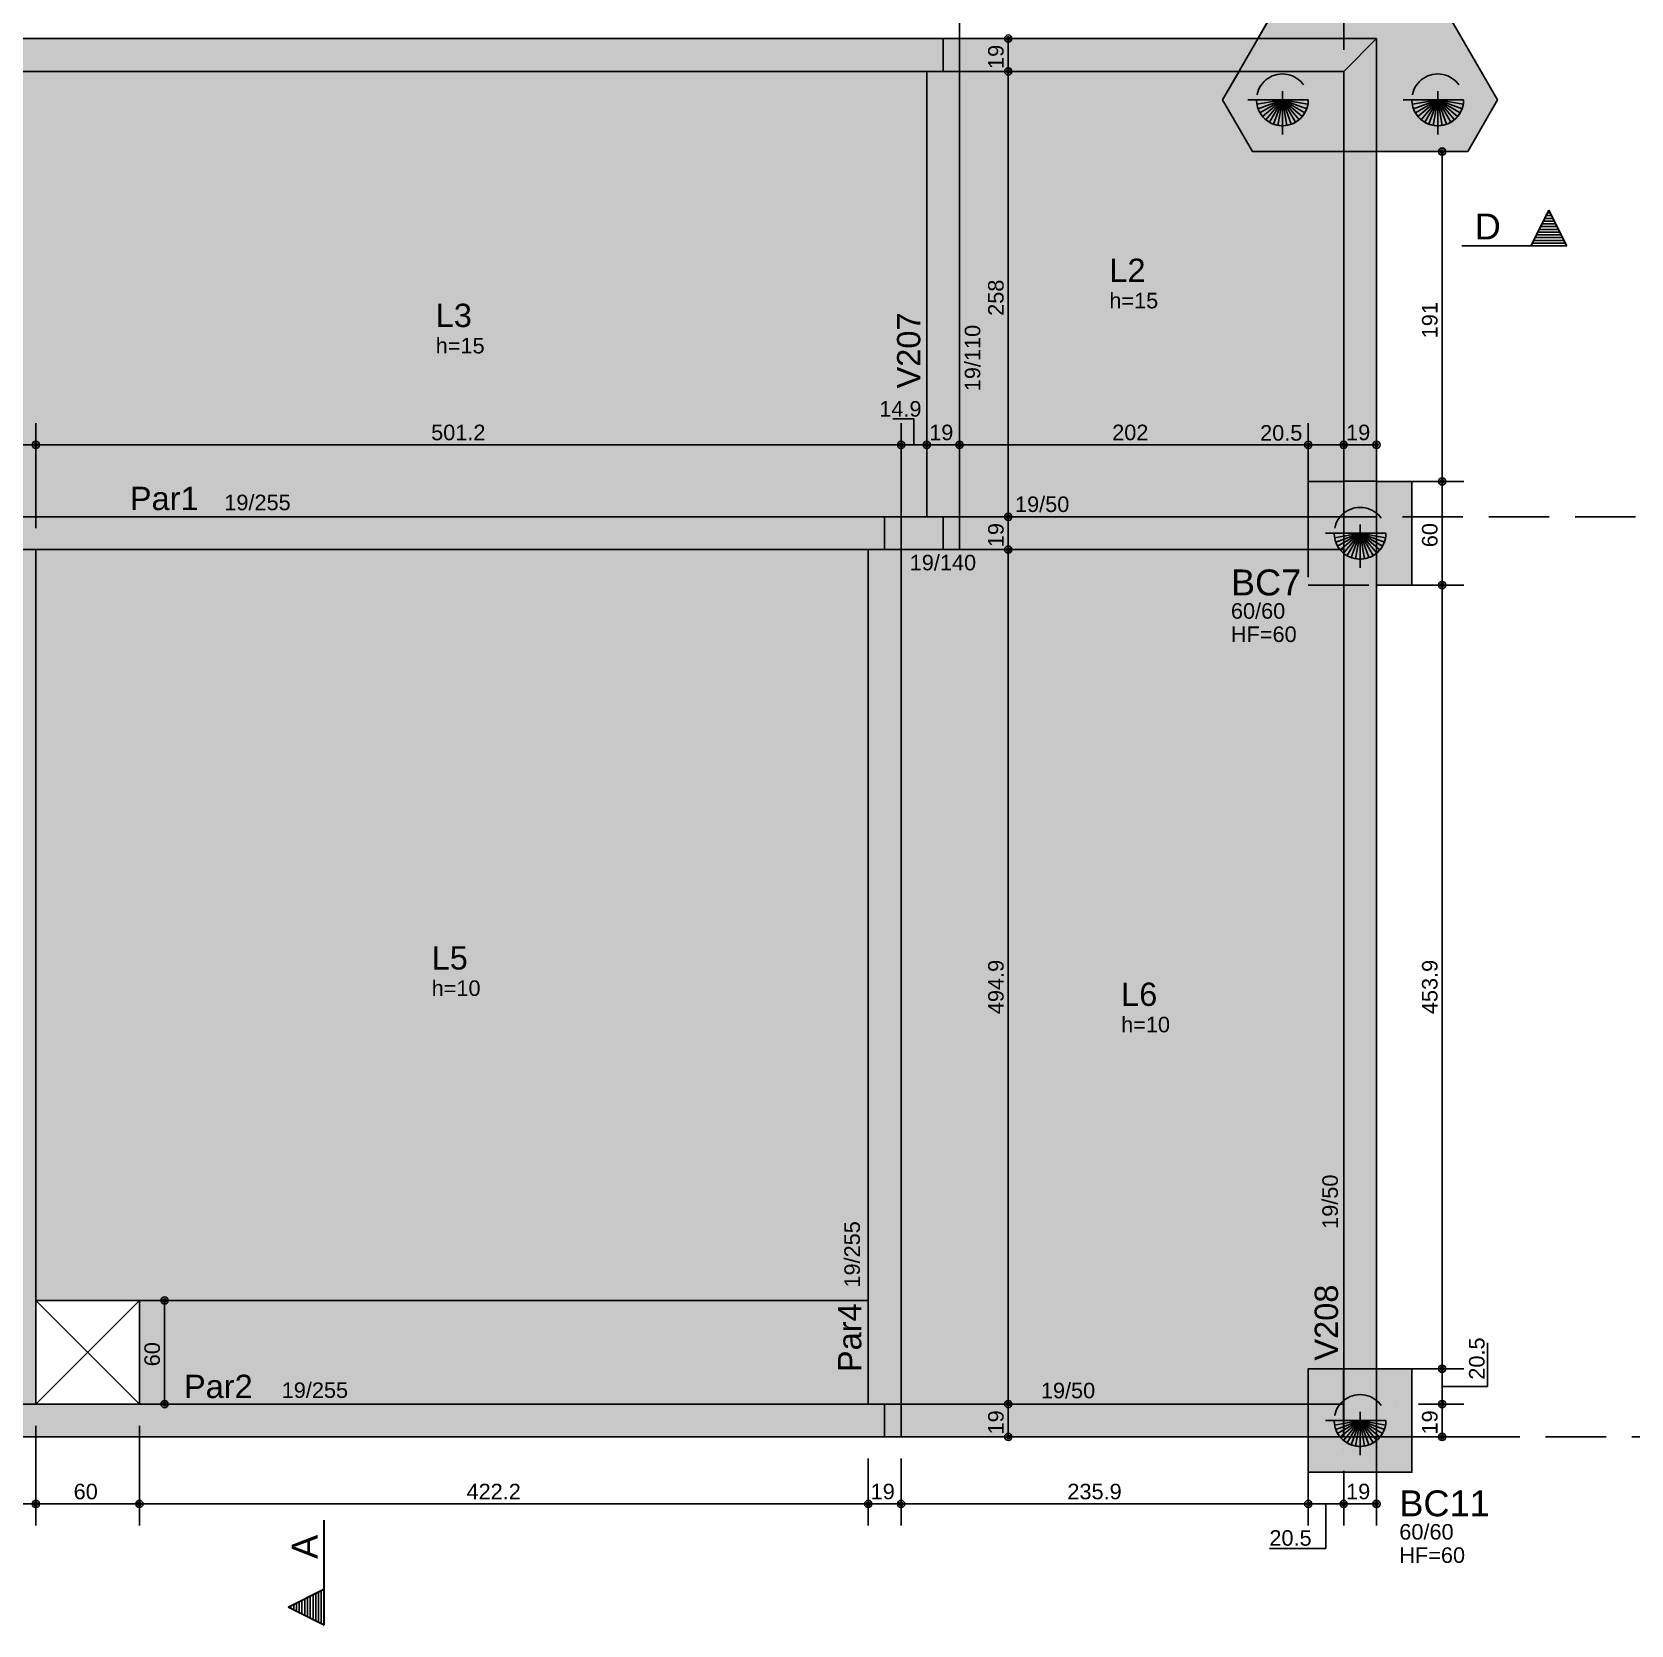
# Model space of a CAD drawing. Extents: x 0 to 119, y 0 to 84.
# Drawn here: x 28.98 to 47.51, y 55.61 to 74.06 of the extents above; entities that cross this region are included whole.
import ezdxf

# ---------------------------------------------------------------- set-up
doc = ezdxf.new("R2010")
doc.units = 0
doc.header["$MEASUREMENT"] = 0
doc.linetypes.add('ESTILO_TQS_0001', pattern=[1, 0.7, -0.3])
doc.linetypes.add('ESTILO_TQS_0003', pattern=[1.5, 0.5, -0.4, 0.1, -0.5])
for name, color, linetype in [('1', 3, 'CONTINUOUS'), ('10', 252, 'CONTINUOUS'), ('18', 6, 'CONTINUOUS'), ('23', 100, 'CONTINUOUS'), ('24', 7, 'CONTINUOUS'), ('25', 130, 'CONTINUOUS'), ('26', 10, 'CONTINUOUS'), ('3', 7, 'CONTINUOUS'), ('32', 250, 'CONTINUOUS'), ('36', 7, 'CONTINUOUS'), ('37', 7, 'CONTINUOUS'), ('38', 7, 'CONTINUOUS')]:
    doc.layers.add(name, color=color, linetype=linetype)
doc.styles.add('TQS_ARIAL', font='arial.ttf')

msp = doc.modelspace()

# ---------------------------------------------------------------- linework, layer by layer
at = {"layer": '1', "color": 3, "linetype": 'Continuous'}
for p, q in [((44.368909, 73.797804), (44.368909, 73.797804)), ((44.368909, 68.257542), (44.368909, 68.257542)), ((44.368909, 57.978843), (44.368909, 57.978843))]:
    msp.add_line(p, q, dxfattribs=at)
for points in [[(43.768909, 73.278189), (43.168909, 73.278189), (43.169142, 73.266378), (43.171447, 73.239248), (43.175569, 73.215327), (43.181397, 73.192534), (43.191372, 73.16429), (43.204318, 73.136798), (43.215253, 73.118006), (43.230966, 73.095478), (43.244552, 73.07903), (43.266134, 73.057096), (43.284767, 73.041352), (43.306756, 73.025788), (43.328104, 73.013285), (43.354195, 73.000987), (43.374496, 72.993432), (43.404028, 72.985289), (43.43019, 72.980698), (43.454684, 72.978526), (43.468909, 72.978189), (43.480396, 72.978409), (43.505138, 72.980384), (43.533656, 72.985259), (43.560239, 72.992428), (43.58514, 73.00162), (43.609909, 73.013389), (43.630007, 73.025112), (43.655287, 73.043107), (43.671154, 73.05661), (43.691147, 73.076668), (43.706277, 73.094731), (43.723503, 73.1195), (43.733829, 73.137413), (43.74748, 73.166841), (43.756419, 73.192527), (43.762429, 73.21617), (43.766121, 73.237379), (43.768714, 73.267373), (43.768909, 73.278189)], [(45.568909, 73.278189), (44.968909, 73.278189), (44.969142, 73.266378), (44.971447, 73.239248), (44.975569, 73.215327), (44.981397, 73.192534), (44.991372, 73.16429), (45.004318, 73.136798), (45.015253, 73.118006), (45.030966, 73.095478), (45.044552, 73.07903), (45.066134, 73.057096), (45.084767, 73.041352), (45.106756, 73.025788), (45.128104, 73.013285), (45.154195, 73.000987), (45.174496, 72.993432), (45.204028, 72.985289), (45.23019, 72.980698), (45.254684, 72.978526), (45.268909, 72.978189), (45.280396, 72.978409), (45.305138, 72.980384), (45.333656, 72.985259), (45.360239, 72.992428), (45.38514, 73.00162), (45.409909, 73.013389), (45.430007, 73.025112), (45.455287, 73.043107), (45.471154, 73.05661), (45.491147, 73.076668), (45.506277, 73.094731), (45.523503, 73.1195), (45.533829, 73.137413), (45.54748, 73.166841), (45.556419, 73.192527), (45.562429, 73.21617), (45.566121, 73.237379), (45.568714, 73.267373), (45.568909, 73.278189)], [(44.668909, 68.257542), (44.068909, 68.257542), (44.069142, 68.245731), (44.071447, 68.218602), (44.075569, 68.19468), (44.081397, 68.171887), (44.091371, 68.143644), (44.104317, 68.116152), (44.115252, 68.09736), (44.130966, 68.074832), (44.144552, 68.058384), (44.166134, 68.036449), (44.184767, 68.020705), (44.206755, 68.005141), (44.228104, 67.992638), (44.254195, 67.98034), (44.274496, 67.972786), (44.304028, 67.964642), (44.33019, 67.960051), (44.354684, 67.957879), (44.368909, 67.957542), (44.380396, 67.957762), (44.405137, 67.959737), (44.433656, 67.964612), (44.460239, 67.971782), (44.48514, 67.980973), (44.509909, 67.992742), (44.530007, 68.004466), (44.555286, 68.02246), (44.571154, 68.035964), (44.591147, 68.056022), (44.606276, 68.074084), (44.623503, 68.098854), (44.633829, 68.116767), (44.64748, 68.146195), (44.656419, 68.17188), (44.662428, 68.195523), (44.66612, 68.216733), (44.668714, 68.246726), (44.668909, 68.257542)], [(44.668909, 57.978843), (44.068909, 57.978843), (44.069142, 57.967032), (44.071447, 57.939903), (44.075569, 57.915981), (44.081397, 57.893188), (44.091371, 57.864945), (44.104317, 57.837453), (44.115252, 57.818661), (44.130966, 57.796133), (44.144552, 57.779685), (44.166134, 57.75775), (44.184767, 57.742006), (44.206755, 57.726442), (44.228104, 57.713939), (44.254195, 57.701642), (44.274496, 57.694087), (44.304028, 57.685943), (44.33019, 57.681352), (44.354684, 57.67918), (44.368909, 57.678843), (44.380396, 57.679063), (44.405137, 57.681039), (44.433656, 57.685913), (44.460239, 57.693083), (44.48514, 57.702274), (44.509909, 57.714043), (44.530007, 57.725767), (44.555286, 57.743761), (44.571154, 57.757265), (44.591147, 57.777323), (44.606276, 57.795385), (44.623503, 57.820155), (44.633829, 57.838068), (44.64748, 57.867496), (44.656419, 57.893181), (44.662428, 57.916824), (44.66612, 57.938034), (44.668714, 57.968027), (44.668909, 57.978843)]]:
    msp.add_lwpolyline(points, dxfattribs=at)
at = {"layer": '10', "color": 252, "linetype": 'ESTILO_TQS_0003'}
for p, q in [((43.468909, 72.878289), (43.468909, 73.678089)), ((45.268909, 72.878289), (45.268909, 73.678089)), ((43.069009, 73.278189), (43.868809, 73.278189)), ((44.869009, 73.278189), (45.668809, 73.278189)), ((44.368909, 67.857642), (44.368909, 68.657442)), ((43.969009, 68.257542), (44.768809, 68.257542)), ((44.368909, 57.578943), (44.368909, 58.378743)), ((43.969009, 57.978843), (44.768809, 57.978843))]:
    msp.add_line(p, q, dxfattribs=at)
at = {"layer": '10', "color": 252, "linetype": 'Continuous'}
for p, q in [((43.468909, 73.278189), (43.168909, 73.278189)), ((43.468909, 73.278189), (43.173467, 73.226094)), ((43.468909, 73.278189), (43.187002, 73.175582)), ((43.468909, 73.278189), (43.209102, 73.128189)), ((43.468909, 73.278189), (43.239096, 73.085352)), ((43.468909, 73.278189), (43.276073, 73.048375)), ((43.468909, 73.278189), (43.318909, 73.018381)), ((43.468909, 73.278189), (43.366303, 72.996281)), ((43.468909, 73.278189), (43.416815, 72.982746)), ((43.468909, 73.278189), (43.468909, 72.978189)), ((43.468909, 73.278189), (43.521004, 72.982746)), ((43.468909, 73.278189), (43.571515, 72.996281)), ((43.468909, 73.278189), (43.618909, 73.018381)), ((43.468909, 73.278189), (43.661746, 73.048375)), ((43.468909, 73.278189), (43.698723, 73.085352)), ((43.468909, 73.278189), (43.728717, 73.128189)), ((43.468909, 73.278189), (43.750817, 73.175582)), ((43.468909, 73.278189), (43.764352, 73.226094)), ((43.468909, 73.278189), (43.768909, 73.278189)), ((45.268909, 73.278189), (44.968909, 73.278189)), ((45.268909, 73.278189), (44.973467, 73.226094)), ((45.268909, 73.278189), (44.987002, 73.175582)), ((45.268909, 73.278189), (45.009102, 73.128189)), ((45.268909, 73.278189), (45.039096, 73.085352)), ((45.268909, 73.278189), (45.076073, 73.048375)), ((45.268909, 73.278189), (45.118909, 73.018381)), ((45.268909, 73.278189), (45.166303, 72.996281)), ((45.268909, 73.278189), (45.216815, 72.982746)), ((45.268909, 73.278189), (45.268909, 72.978189)), ((45.268909, 73.278189), (45.321004, 72.982746)), ((45.268909, 73.278189), (45.371515, 72.996281)), ((45.268909, 73.278189), (45.418909, 73.018381)), ((45.268909, 73.278189), (45.461746, 73.048375)), ((45.268909, 73.278189), (45.498723, 73.085352)), ((45.268909, 73.278189), (45.528717, 73.128189)), ((45.268909, 73.278189), (45.550817, 73.175582)), ((45.268909, 73.278189), (45.564352, 73.226094)), ((45.268909, 73.278189), (45.568909, 73.278189)), ((44.368909, 68.257542), (44.068909, 68.257542)), ((44.368909, 68.257542), (44.073467, 68.205447)), ((44.368909, 68.257542), (44.087001, 68.154936)), ((44.368909, 68.257542), (44.109101, 68.107542)), ((44.368909, 68.257542), (44.139096, 68.064706)), ((44.368909, 68.257542), (44.176073, 68.027729)), ((44.368909, 68.257542), (44.218909, 67.997734)), ((44.368909, 68.257542), (44.266303, 67.975634)), ((44.368909, 68.257542), (44.316815, 67.9621)), ((44.368909, 68.257542), (44.368909, 67.957542)), ((44.368909, 68.257542), (44.421004, 67.9621)), ((44.368909, 68.257542), (44.471515, 67.975634)), ((44.368909, 68.257542), (44.518909, 67.997734)), ((44.368909, 68.257542), (44.561745, 68.027729)), ((44.368909, 68.257542), (44.598722, 68.064706)), ((44.368909, 68.257542), (44.628717, 68.107542)), ((44.368909, 68.257542), (44.650817, 68.154936)), ((44.368909, 68.257542), (44.664351, 68.205447)), ((44.368909, 68.257542), (44.668909, 68.257542)), ((30.226939, 59.368843), (29.026939, 58.168843)), ((29.026939, 59.368843), (30.226939, 58.168843)), ((44.368909, 57.978843), (44.068909, 57.978843)), ((44.368909, 57.978843), (44.073467, 57.926749)), ((44.368909, 57.978843), (44.087001, 57.876237)), ((44.368909, 57.978843), (44.109101, 57.828843)), ((44.368909, 57.978843), (44.139096, 57.786007)), ((44.368909, 57.978843), (44.176073, 57.74903)), ((44.368909, 57.978843), (44.218909, 57.719035)), ((44.368909, 57.978843), (44.266303, 57.696935)), ((44.368909, 57.978843), (44.316815, 57.683401)), ((44.368909, 57.978843), (44.368909, 57.678843)), ((44.368909, 57.978843), (44.421004, 57.683401)), ((44.368909, 57.978843), (44.471515, 57.696935)), ((44.368909, 57.978843), (44.518909, 57.719035)), ((44.368909, 57.978843), (44.561745, 57.74903)), ((44.368909, 57.978843), (44.598722, 57.786007)), ((44.368909, 57.978843), (44.628717, 57.828843)), ((44.368909, 57.978843), (44.650817, 57.876237)), ((44.368909, 57.978843), (44.664351, 57.926749)), ((44.368909, 57.978843), (44.668909, 57.978843))]:
    msp.add_line(p, q, dxfattribs=at)
msp.add_lwpolyline([(30.226939, 59.368843), (29.026939, 59.368843), (29.026939, 58.168843), (30.226939, 58.168843), (30.226939, 59.368843)], dxfattribs=at)
at = {"layer": '10', "color": 252, "linetype": 'ESTILO_TQS_0001'}
for centre in [(43.468909, 73.278189), (45.268909, 73.278189), (44.368909, 68.257542), (44.368909, 57.978843)]:
    msp.add_circle(centre, 0.3, dxfattribs=at)
at = {"layer": '18', "color": 6, "linetype": 'Continuous'}
for p, q in [((44.178909, 68.857542), (43.768909, 68.857542)), ((43.768909, 68.447783), (43.768909, 68.857542)), ((44.558909, 68.857542), (44.968909, 68.857542)), ((44.968909, 67.657542), (44.968909, 68.857542)), ((44.558909, 67.657542), (44.968909, 67.657542))]:
    msp.add_line(p, q, dxfattribs=at)
at = {"layer": '18', "color": 6, "linetype": 'ESTILO_TQS_0001'}
for p, q in [((44.178909, 68.859542), (44.558909, 68.859542)), ((43.768909, 68.447783), (43.768909, 67.657542)), ((43.768909, 67.657542), (44.558909, 67.657542))]:
    msp.add_line(p, q, dxfattribs=at)
at = {"layer": '18', "color": 6, "linetype": 'Continuous'}
for points in [[(43.122499, 72.678189), (45.615319, 72.678189), (45.96173, 73.278189), (44.715319, 75.437034), (44.022499, 75.437034), (42.776089, 73.278189), (43.122499, 72.678189)], [(43.768909, 57.378843), (44.968909, 57.378843), (44.968909, 58.578843), (43.768909, 58.578843), (43.768909, 57.378843)]]:
    msp.add_lwpolyline(points, dxfattribs=at)
at = {"layer": '23', "color": 100, "linetype": 'Continuous'}
msp.add_lwpolyline([(24.829194, 68.447783), (28.836939, 68.447783), (38.860652, 68.447783), (39.348908, 68.447783), (39.348908, 73.607804), (23.519194, 73.607804), (23.519194, 72.297987), (23.519194, 68.447783), (24.829194, 68.447783)], dxfattribs=at)
for points in [[(39.348908, 73.607804), (23.519194, 73.607804), (24.829194, 68.447783)], [(39.348908, 73.607804), (24.829194, 68.447783), (28.836939, 68.447783)], [(39.348908, 73.607804), (28.836939, 68.447783), (38.860652, 68.447783)], [(39.348908, 73.607804), (38.860652, 68.447783), (39.348908, 68.447783)]]:
    msp.add_solid(points, dxfattribs=at)
at = {"layer": '24', "color": 7, "linetype": 'Continuous'}
for p, q in [((46.555512, 72.000949), (46.348965, 71.587855)), ((46.555512, 71.997046), (46.350916, 71.587856)), ((46.603377, 71.905218), (46.507646, 71.905218)), ((46.587422, 71.937129), (46.523601, 71.937129)), ((46.571467, 71.969039), (46.536288, 71.969039)), ((46.762928, 71.586117), (46.555512, 72.000949)), ((46.760107, 71.587855), (46.555512, 71.997047)), ((46.699107, 71.713757), (46.411916, 71.713757)), ((46.683152, 71.745668), (46.427871, 71.745668)), ((46.667197, 71.777578), (46.443826, 71.777578)), ((46.651242, 71.809488), (46.459781, 71.809488)), ((46.635287, 71.841398), (46.475736, 71.841398)), ((46.619332, 71.873308), (46.491691, 71.873308)), ((46.760107, 71.587856), (45.546973, 71.587856)), ((45.546973, 71.586117), (46.762928, 71.586117)), ((46.746973, 71.618027), (46.36405, 71.618027)), ((46.731018, 71.649937), (46.380006, 71.649937)), ((46.715063, 71.681847), (46.395961, 71.681847)), ((32.363807, 55.612664), (32.363807, 56.825798)), ((32.365546, 56.825798), (32.365546, 55.609843)), ((31.950714, 55.817259), (32.363807, 56.023806)), ((31.954617, 55.817259), (32.363807, 56.021855)), ((32.237906, 55.673664), (32.237906, 55.960855)), ((32.269815, 55.657708), (32.269815, 55.97681)), ((32.301726, 55.641753), (32.301726, 55.992765)), ((32.333635, 55.625798), (32.333635, 56.008721)), ((32.365546, 55.609843), (31.950714, 55.817259)), ((32.363807, 55.612664), (31.954616, 55.817259)), ((31.982623, 55.801304), (31.982623, 55.836483)), ((32.014534, 55.785349), (32.014534, 55.84917)), ((32.046445, 55.769394), (32.046445, 55.865125)), ((32.078355, 55.753439), (32.078355, 55.88108)), ((32.110265, 55.737484), (32.110265, 55.897035)), ((32.142175, 55.721529), (32.142175, 55.91299)), ((32.174085, 55.705574), (32.174085, 55.928945)), ((32.205995, 55.689619), (32.205995, 55.9449))]:
    msp.add_line(p, q, dxfattribs=at)
at = {"layer": '25', "color": 130, "linetype": 'Continuous'}
for points in [[(39.538908, 73.607804), (39.538908, 73.987804), (23.139194, 73.987804), (23.139194, 73.607804), (39.538908, 73.607804)], [(39.538908, 73.607804), (44.178909, 73.607804), (44.558909, 73.987804), (39.538908, 73.987804), (39.538908, 73.607804)], [(44.178909, 68.447783), (44.558909, 68.447783), (44.558909, 73.987804), (44.178909, 73.607804), (44.178909, 68.447783)], [(28.836939, 68.067783), (38.860652, 68.067783), (38.860652, 68.447783), (28.836939, 68.447783), (28.836939, 68.067783)], [(38.860652, 68.067783), (39.538908, 68.067783), (39.538908, 68.447783), (38.860652, 68.447783), (38.860652, 68.067783)], [(39.538908, 68.067783), (44.178909, 68.067783), (44.178909, 68.447783), (39.538908, 68.447783), (39.538908, 68.067783)], [(44.178909, 57.788843), (44.558909, 57.788843), (44.558909, 68.447783), (44.178909, 68.447783), (44.178909, 57.788843)], [(29.026939, 58.168843), (29.026939, 68.067783), (28.646939, 68.067783), (28.646939, 58.168843), (29.026939, 58.168843)], [(29.026939, 58.168843), (38.670652, 58.168843), (38.670652, 68.067783), (29.026939, 68.067783), (29.026939, 58.168843), (30.226939, 59.368843), (30.226939, 58.168843), (29.026939, 58.168843), (29.026939, 59.368843), (30.226939, 59.368843), (29.026939, 58.168843)], [(29.026939, 59.368843), (38.670652, 59.368843), (38.670652, 68.067783), (29.026939, 68.067783), (29.026939, 59.368843)], [(39.050652, 58.168843), (39.050652, 68.067783), (38.670652, 68.067783), (38.670652, 58.168843), (39.050652, 58.168843)], [(39.050652, 68.067783), (39.050652, 58.168843), (43.768909, 58.168843), (43.768909, 58.578843), (44.178909, 58.578843), (44.178909, 67.657542), (44.178909, 68.067783), (39.050652, 68.067783)], [(30.226939, 59.368843), (38.670652, 59.368843), (38.670652, 58.168843), (30.226939, 58.168843), (30.226939, 59.368843)], [(43.768909, 58.578843), (44.176909, 58.578843), (44.176909, 58.168843), (43.768909, 58.168843), (43.768909, 58.578843)], [(44.968909, 58.578843), (44.968909, 57.378843), (43.768909, 57.378843), (43.768909, 57.788843), (44.558909, 57.788843), (44.558909, 58.578843), (44.968909, 58.578843)], [(28.836939, 57.788843), (38.860652, 57.788843), (38.860652, 58.168843), (28.836939, 58.168843), (28.836939, 57.788843)], [(38.860652, 57.788843), (44.176909, 57.788843), (44.176909, 58.168843), (38.860652, 58.168843), (38.860652, 57.788843)]]:
    msp.add_lwpolyline(points, dxfattribs=at)
for points in [[(39.538908, 73.607804), (39.538908, 73.987804), (23.139194, 73.987804)], [(39.538908, 73.607804), (23.139194, 73.987804), (23.139194, 73.607804)], [(39.538908, 73.607804), (44.178909, 73.607804), (44.558909, 73.987804)], [(39.538908, 73.607804), (44.558909, 73.987804), (39.538908, 73.987804)], [(39.538908, 73.607804), (39.538908, 73.987804), (39.538908, 73.607804)], [(44.178909, 68.447783), (44.558909, 68.447783), (44.558909, 73.987804)], [(44.178909, 68.447783), (44.558909, 73.987804), (44.178909, 73.607804)], [(39.538908, 73.607804), (23.139194, 73.607804), (39.538908, 73.607804)], [(44.178909, 68.447783), (44.178909, 73.607804), (44.178909, 68.447783)], [(28.836939, 68.067783), (38.860652, 68.067783), (38.860652, 68.447783)], [(28.836939, 68.067783), (38.860652, 68.447783), (28.836939, 68.447783)], [(38.860652, 68.067783), (39.538908, 68.067783), (39.538908, 68.447783)], [(38.860652, 68.067783), (39.538908, 68.447783), (38.860652, 68.447783)], [(38.860652, 68.067783), (38.860652, 68.447783), (38.860652, 68.067783)], [(39.538908, 68.067783), (44.178909, 68.067783), (44.178909, 68.447783)], [(39.538908, 68.067783), (44.178909, 68.447783), (39.538908, 68.447783)], [(39.538908, 68.067783), (39.538908, 68.447783), (39.538908, 68.067783)], [(44.178909, 57.788843), (44.558909, 57.788843), (44.558909, 68.447783)], [(44.178909, 57.788843), (44.558909, 68.447783), (44.178909, 68.447783)], [(44.178909, 57.788843), (44.178909, 68.447783), (44.178909, 57.788843)], [(29.026939, 58.168843), (29.026939, 68.067783), (28.646939, 68.067783)], [(29.026939, 58.168843), (28.646939, 68.067783), (28.646939, 58.168843)], [(29.026939, 59.368843), (38.670652, 59.368843), (38.670652, 68.067783)], [(29.026939, 59.368843), (38.670652, 68.067783), (29.026939, 68.067783)], [(29.026939, 59.368843), (29.026939, 68.067783), (29.026939, 59.368843)], [(39.050652, 58.168843), (39.050652, 68.067783), (38.670652, 68.067783)], [(39.050652, 58.168843), (38.670652, 68.067783), (38.670652, 58.168843)], [(39.050652, 68.067783), (39.050652, 58.168843), (43.768909, 58.168843)], [(39.050652, 68.067783), (43.768909, 58.168843), (43.768909, 58.578843)], [(39.050652, 68.067783), (43.768909, 58.578843), (44.178909, 58.578843)], [(39.050652, 68.067783), (44.178909, 58.578843), (44.178909, 67.657542)], [(39.050652, 68.067783), (44.178909, 67.657542), (44.178909, 68.067783)], [(39.050652, 68.067783), (44.178909, 68.067783), (39.050652, 68.067783)], [(30.226939, 59.368843), (38.670652, 59.368843), (38.670652, 58.168843)], [(30.226939, 59.368843), (38.670652, 58.168843), (30.226939, 58.168843)], [(30.226939, 59.368843), (30.226939, 58.168843), (30.226939, 59.368843)], [(43.768909, 58.578843), (44.176909, 58.578843), (44.176909, 58.168843)], [(43.768909, 58.578843), (44.176909, 58.168843), (43.768909, 58.168843)], [(43.768909, 58.578843), (43.768909, 58.168843), (43.768909, 58.578843)], [(44.558909, 57.788843), (44.558909, 58.578843), (44.968909, 58.578843)], [(44.558909, 57.788843), (44.968909, 58.578843), (44.968909, 57.378843)], [(29.026939, 58.168843), (28.646939, 58.168843), (29.026939, 58.168843)], [(28.836939, 57.788843), (38.860652, 57.788843), (38.860652, 58.168843)], [(28.836939, 57.788843), (38.860652, 58.168843), (28.836939, 58.168843)], [(39.050652, 58.168843), (38.670652, 58.168843), (39.050652, 58.168843)], [(38.860652, 57.788843), (44.176909, 57.788843), (44.176909, 58.168843)], [(38.860652, 57.788843), (44.176909, 58.168843), (38.860652, 58.168843)], [(38.860652, 57.788843), (38.860652, 58.168843), (38.860652, 57.788843)], [(44.558909, 57.788843), (44.968909, 57.378843), (43.768909, 57.378843)], [(44.558909, 57.788843), (43.768909, 57.378843), (43.768909, 57.788843)]]:
    msp.add_solid(points, dxfattribs=at)
at = {"layer": '26', "color": 10, "linetype": 'Continuous'}
for points in [[(44.715319, 75.437034), (45.96173, 73.278189), (45.615319, 72.678189), (44.558909, 72.678189), (44.558909, 73.987804), (43.185786, 73.987804), (44.022499, 75.437034), (44.715319, 75.437034)], [(39.728908, 68.447783), (39.728908, 73.607804), (39.348908, 73.607804), (39.348908, 68.447783), (39.728908, 68.447783)], [(39.728908, 73.607804), (39.728908, 68.447783), (43.768909, 68.447783), (43.768909, 68.857542), (44.178909, 68.857542), (44.178909, 72.678189), (43.122499, 72.678189), (42.776089, 73.278189), (42.966404, 73.607804), (40.285542, 73.607804), (39.728908, 73.607804)], [(42.776089, 73.278189), (43.122499, 72.678189), (44.178909, 72.678189), (44.178909, 73.607804), (42.966393, 73.607804), (42.776089, 73.278189)], [(43.768909, 68.857542), (44.178909, 68.857542), (44.178909, 68.447783), (43.768909, 68.447783), (43.768909, 68.857542)], [(44.558909, 68.857542), (44.968909, 68.857542), (44.968909, 67.657542), (44.558909, 67.657542), (44.558909, 68.857542)]]:
    msp.add_lwpolyline(points, dxfattribs=at)
for points in [[(44.715319, 75.437034), (44.558909, 73.987804), (43.185786, 73.987804)], [(44.715319, 75.437034), (43.185786, 73.987804), (44.022499, 75.437034)], [(44.715319, 75.437034), (45.615319, 72.678189), (44.558909, 72.678189)], [(44.715319, 75.437034), (44.558909, 72.678189), (44.558909, 73.987804)], [(44.715319, 75.437034), (45.96173, 73.278189), (45.615319, 72.678189)], [(39.728908, 68.447783), (39.728908, 73.607804), (39.348908, 73.607804)], [(39.728908, 68.447783), (39.348908, 73.607804), (39.348908, 68.447783)], [(39.728908, 73.607804), (39.728908, 68.447783), (43.768909, 68.447783)], [(39.728908, 73.607804), (43.768909, 68.447783), (40.285542, 73.607804)], [(43.768909, 68.447783), (42.776089, 73.278189), (40.285542, 73.607804)], [(42.776089, 73.278189), (42.966404, 73.607804), (40.285542, 73.607804)], [(42.776089, 73.278189), (44.178909, 72.678189), (44.178909, 73.607804)], [(42.776089, 73.278189), (44.178909, 73.607804), (42.966393, 73.607804)], [(42.776089, 73.278189), (42.966393, 73.607804), (42.776089, 73.278189)], [(43.122499, 72.678189), (42.776089, 73.278189), (43.768909, 68.447783)], [(42.776089, 73.278189), (43.122499, 72.678189), (44.178909, 72.678189)], [(44.178909, 72.678189), (43.122499, 72.678189), (43.768909, 68.857542)], [(43.768909, 68.857542), (43.122499, 72.678189), (43.768909, 68.447783)], [(44.178909, 68.857542), (44.178909, 72.678189), (43.768909, 68.857542)], [(43.768909, 68.857542), (44.178909, 68.857542), (44.178909, 68.447783)], [(43.768909, 68.857542), (44.178909, 68.447783), (43.768909, 68.447783)], [(43.768909, 68.857542), (43.768909, 68.447783), (43.768909, 68.857542)], [(44.558909, 68.857542), (44.968909, 68.857542), (44.968909, 67.657542)], [(44.558909, 68.857542), (44.968909, 67.657542), (44.558909, 67.657542)], [(44.558909, 68.857542), (44.558909, 67.657542), (44.558909, 68.857542)], [(39.728908, 68.447783), (39.348908, 68.447783), (39.728908, 68.447783)]]:
    msp.add_solid(points, dxfattribs=at)
at = {"layer": '3', "color": 7, "linetype": 'Continuous'}
msp.add_line((39.728908, 73.607804), (39.728908, 73.987804), dxfattribs=at)
at = {"layer": '3', "color": 7, "linetype": 'ESTILO_TQS_0001'}
for p, q in [((38.860652, 68.447783), (51.824768, 68.447783)), ((41.518781, 57.788843), (51.824768, 57.788843))]:
    msp.add_line(p, q, dxfattribs=at)
at = {"layer": '3', "color": 7, "linetype": 'Continuous'}
for points in [[(39.538908, 73.987804), (23.139194, 73.987804)], [(44.558909, 73.987804), (39.538908, 73.987804)], [(44.558909, 68.857542), (44.558909, 73.987804)], [(39.728908, 73.607804), (44.178909, 73.607804)], [(39.728908, 68.447783), (39.728908, 73.607804)], [(44.178909, 73.607804), (44.178909, 68.447783)], [(44.558909, 57.788843), (44.558909, 68.857542)], [(38.860652, 68.447783), (28.836939, 68.447783)], [(39.050652, 68.067783), (39.050652, 68.447783)], [(44.178909, 68.447783), (39.728908, 68.447783)], [(39.728908, 68.067783), (39.728908, 68.447783)], [(29.026939, 58.168843), (29.026939, 68.067783)], [(29.026939, 68.067783), (38.670652, 68.067783)], [(38.670652, 68.067783), (38.670652, 58.168843)], [(39.050652, 58.168843), (39.050652, 68.067783)], [(39.050652, 68.067783), (39.538908, 68.067783)], [(39.538908, 68.067783), (44.178909, 68.067783)], [(44.178909, 68.067783), (44.178909, 58.168843)], [(38.670652, 58.168843), (29.026939, 58.168843)], [(44.178909, 58.168843), (39.050652, 58.168843)], [(39.050652, 57.788843), (39.050652, 58.168843)], [(28.836939, 57.788843), (38.860652, 57.788843)], [(38.860652, 57.788843), (44.558909, 57.788843)]]:
    msp.add_lwpolyline(points, dxfattribs=at)
at = {"layer": '3', "color": 7, "linetype": 'ESTILO_TQS_0001'}
for points in [[(23.519194, 73.607804), (39.348908, 73.607804)], [(39.348908, 73.607804), (39.348908, 68.447783)], [(39.348908, 68.447783), (38.860652, 68.447783)]]:
    msp.add_lwpolyline(points, dxfattribs=at)
at = {"layer": '32', "color": 250, "linetype": 'Continuous'}
for p, q in [((39.728908, 73.857804), (39.728908, 75.775303)), ((39.728908, 73.857804), (39.728908, 75.775303)), ((44.178909, 73.857804), (44.178909, 75.775303)), ((44.178909, 73.857804), (44.178909, 75.775303)), ((40.255393, 73.987804), (40.043042, 73.987804)), ((40.293042, 73.607804), (40.293042, 73.987804)), ((40.505393, 73.987804), (40.505393, 73.987804)), ((44.558909, 73.987804), (44.558909, 73.987804)), ((39.728908, 73.607804), (39.728908, 73.607804)), ((39.728908, 73.607804), (39.728908, 73.607804)), ((40.285542, 73.607804), (40.285542, 73.607804)), ((40.285542, 73.607804), (40.285542, 73.607804)), ((40.293042, 68.447783), (40.293042, 73.607804)), ((40.535542, 73.607804), (40.543042, 73.607804)), ((40.535542, 73.607804), (40.543042, 73.607804)), ((44.178909, 73.607804), (44.178909, 73.607804)), ((44.178909, 73.607804), (44.178909, 73.607804)), ((44.558909, 72.678189), (44.558909, 72.678189)), ((44.808909, 72.678189), (45.57001, 72.678189)), ((45.32001, 68.857542), (45.32001, 72.678189)), ((29.026939, 68.317783), (29.026939, 69.531203)), ((29.026939, 68.317783), (29.026939, 69.531203)), ((39.19978, 69.581655), (38.956522, 69.581655)), ((39.050652, 68.13451), (39.050652, 69.531203)), ((39.050652, 68.317783), (39.050652, 69.531203)), ((39.19978, 69.281203), (39.19978, 69.581655)), ((39.348908, 68.697783), (39.348908, 69.531203)), ((39.348908, 68.697783), (39.348908, 69.531203)), ((39.728908, 68.697783), (39.728908, 69.531203)), ((39.728908, 68.697783), (39.728908, 69.531203)), ((43.768909, 68.697783), (43.768909, 69.531203)), ((43.768909, 68.697783), (43.768909, 69.531203)), ((44.178909, 69.109542), (44.178909, 69.531203)), ((44.178909, 69.109542), (44.178909, 69.531203)), ((44.558909, 69.342922), (44.558909, 69.342922)), ((28.646939, 69.281203), (29.026939, 69.281203)), ((29.026939, 69.281203), (39.050652, 69.281203)), ((39.050652, 69.281203), (39.348908, 69.281203)), ((39.348908, 69.281203), (39.728908, 69.281203)), ((39.728908, 69.281203), (43.768909, 69.281203)), ((43.768909, 69.281203), (44.178909, 69.281203)), ((44.178909, 69.281203), (44.558909, 69.281203)), ((44.558909, 69.092922), (44.558909, 69.031203)), ((44.178909, 68.859542), (44.178909, 68.859542)), ((44.178909, 68.859542), (44.178909, 68.859542)), ((44.558909, 68.857542), (44.558909, 68.857542)), ((44.808909, 68.857542), (45.57001, 68.857542)), ((44.850942, 68.857542), (44.850942, 68.857542)), ((45.100942, 68.857542), (45.57001, 68.857542)), ((45.32001, 67.657542), (45.32001, 68.857542)), ((39.348908, 68.447783), (39.348908, 68.447783)), ((39.348908, 68.447783), (39.348908, 68.447783)), ((39.728908, 68.447783), (39.728908, 68.447783)), ((39.728908, 68.447783), (39.728908, 68.447783)), ((40.181082, 68.447783), (40.043042, 68.447783)), ((40.181082, 68.447783), (40.043042, 68.447783)), ((40.293042, 68.067783), (40.293042, 68.447783)), ((40.431082, 68.447783), (40.431082, 68.447783)), ((40.431082, 68.447783), (40.431082, 68.447783)), ((43.768909, 68.447783), (43.768909, 68.447783)), ((43.768909, 68.447783), (43.768909, 68.447783)), ((29.026939, 68.067783), (29.026939, 68.067783)), ((29.026939, 68.067783), (29.026939, 68.067783)), ((39.050652, 68.067783), (39.050652, 68.067783)), ((40.444319, 68.067783), (40.043042, 68.067783)), ((40.444319, 68.067783), (40.043042, 68.067783)), ((40.293042, 58.168843), (40.293042, 68.067783)), ((40.694319, 68.067783), (40.694319, 68.067783)), ((40.694319, 68.067783), (40.694319, 68.067783)), ((39.050652, 67.88451), (39.050652, 67.88451)), ((44.558909, 67.657542), (44.558909, 67.657542)), ((44.558909, 67.657542), (44.558909, 67.657542)), ((44.808909, 67.657542), (45.57001, 67.657542)), ((44.808909, 67.657542), (45.57001, 67.657542)), ((45.32001, 58.578843), (45.32001, 67.657542)), ((30.226939, 59.368843), (30.226939, 59.368843)), ((30.476939, 59.368843), (30.768299, 59.368843)), ((30.518299, 58.168843), (30.518299, 59.368843)), ((45.845168, 58.373843), (45.845168, 58.879072)), ((44.558909, 58.578843), (44.558909, 58.578843)), ((44.558909, 58.578843), (44.558909, 58.578843)), ((44.558909, 58.578843), (44.558909, 58.578843)), ((44.808909, 58.578843), (45.57001, 58.578843)), ((44.808909, 58.578843), (45.57001, 58.578843)), ((45.32001, 58.168843), (45.32001, 58.578843)), ((45.32001, 58.373843), (45.845168, 58.373843)), ((44.558909, 58.328843), (44.558909, 56.762306)), ((29.026939, 58.168843), (29.026939, 58.168843)), ((29.026939, 58.168843), (29.026939, 58.168843)), ((30.226939, 58.168843), (30.226939, 58.168843)), ((30.226939, 58.168843), (30.226939, 58.168843)), ((30.226939, 58.168843), (30.226939, 58.168843)), ((30.476939, 58.168843), (30.768299, 58.168843)), ((39.050652, 58.168843), (39.050652, 58.168843)), ((39.050652, 58.168843), (39.050652, 58.168843)), ((39.300652, 58.168843), (40.543042, 58.168843)), ((39.300652, 58.168843), (40.543042, 58.168843)), ((40.293042, 57.788843), (40.293042, 58.168843)), ((44.79446, 58.168843), (44.79446, 58.168843)), ((44.79446, 58.168843), (44.79446, 58.168843)), ((45.04446, 58.168843), (45.57001, 58.168843)), ((45.04446, 58.168843), (45.57001, 58.168843)), ((45.32001, 57.788843), (45.32001, 58.168843)), ((29.026939, 57.918843), (29.026939, 56.762306)), ((29.026939, 57.918843), (29.026939, 56.762306)), ((30.226939, 57.918843), (30.226939, 56.762306)), ((30.226939, 57.918843), (30.226939, 56.762306)), ((38.670652, 57.788843), (38.670652, 57.788843)), ((38.670652, 57.788843), (38.670652, 57.788843)), ((39.050652, 57.788843), (39.050652, 57.788843)), ((39.050652, 57.788843), (39.050652, 57.788843)), ((39.050652, 57.788843), (39.050652, 57.788843)), ((39.300652, 57.788843), (40.543042, 57.788843)), ((43.768909, 57.788843), (43.768909, 57.788843)), ((43.768909, 57.788843), (43.768909, 57.788843)), ((43.768909, 57.788843), (43.768909, 57.788843)), ((44.018909, 57.788843), (45.57001, 57.788843)), ((44.178909, 57.646712), (44.178909, 57.646712)), ((44.178909, 57.646712), (44.178909, 57.646712)), ((38.670652, 57.538843), (38.670652, 56.762306)), ((38.670652, 57.538843), (38.670652, 56.762306)), ((39.050652, 57.538843), (39.050652, 56.762306)), ((39.050652, 57.538843), (39.050652, 56.762306)), ((43.768909, 57.538843), (43.768909, 56.762306)), ((43.768909, 57.538843), (43.768909, 56.762306)), ((44.178909, 57.396712), (44.178909, 56.762306)), ((44.178909, 57.396712), (44.178909, 56.762306)), ((28.646939, 57.012306), (29.026939, 57.012306)), ((29.026939, 57.012306), (30.226939, 57.012306)), ((30.226939, 57.012306), (38.670652, 57.012306)), ((38.670652, 57.012306), (39.050652, 57.012306)), ((39.050652, 57.012306), (43.768909, 57.012306)), ((43.768909, 57.012306), (44.178909, 57.012306)), ((43.973909, 57.012306), (43.973909, 56.496885)), ((44.178909, 57.012306), (44.558909, 57.012306)), ((43.973909, 56.496885), (43.320959, 56.496885))]:
    msp.add_line(p, q, dxfattribs=at)
for centre, radius in [((40.293042, 73.987804), 0.041625), ((40.293042, 73.987804), 0.02075), ((40.293042, 73.607804), 0.041625), ((40.293042, 73.607804), 0.041625), ((40.293042, 73.607804), 0.02075), ((40.293042, 73.607804), 0.02075), ((45.32001, 72.678189), 0.041625), ((45.32001, 72.678189), 0.02075), ((29.026939, 69.281203), 0.041625), ((29.026939, 69.281203), 0.041625), ((29.026939, 69.281203), 0.02075), ((29.026939, 69.281203), 0.02075), ((39.050652, 69.281203), 0.041625), ((39.050652, 69.281203), 0.041625), ((39.050652, 69.281203), 0.02075), ((39.050652, 69.281203), 0.02075), ((39.348908, 69.281203), 0.041625), ((39.348908, 69.281203), 0.041625), ((39.348908, 69.281203), 0.02075), ((39.348908, 69.281203), 0.02075), ((39.728908, 69.281203), 0.041625), ((39.728908, 69.281203), 0.041625), ((39.728908, 69.281203), 0.02075), ((39.728908, 69.281203), 0.02075), ((43.768909, 69.281203), 0.041625), ((43.768909, 69.281203), 0.041625), ((43.768909, 69.281203), 0.02075), ((43.768909, 69.281203), 0.02075), ((44.178909, 69.281203), 0.041625), ((44.178909, 69.281203), 0.041625), ((44.178909, 69.281203), 0.02075), ((44.178909, 69.281203), 0.02075), ((44.558909, 69.281203), 0.041625), ((44.558909, 69.281203), 0.02075), ((45.32001, 68.857542), 0.041625), ((45.32001, 68.857542), 0.041625), ((45.32001, 68.857542), 0.02075), ((45.32001, 68.857542), 0.02075), ((40.293042, 68.447783), 0.041625), ((40.293042, 68.447783), 0.041625), ((40.293042, 68.447783), 0.02075), ((40.293042, 68.447783), 0.02075), ((40.293042, 68.067783), 0.041625), ((40.293042, 68.067783), 0.041625), ((40.293042, 68.067783), 0.02075), ((40.293042, 68.067783), 0.02075), ((45.32001, 67.657542), 0.041625), ((45.32001, 67.657542), 0.041625), ((45.32001, 67.657542), 0.02075), ((45.32001, 67.657542), 0.02075), ((30.518299, 59.368843), 0.041625), ((30.518299, 59.368843), 0.02075), ((45.32001, 58.578843), 0.041625), ((45.32001, 58.578843), 0.041625), ((45.32001, 58.578843), 0.02075), ((45.32001, 58.578843), 0.02075), ((30.518299, 58.168843), 0.041625), ((30.518299, 58.168843), 0.02075), ((40.293042, 58.168843), 0.041625), ((40.293042, 58.168843), 0.041625), ((40.293042, 58.168843), 0.02075), ((40.293042, 58.168843), 0.02075), ((45.32001, 58.168843), 0.041625), ((45.32001, 58.168843), 0.041625), ((45.32001, 58.168843), 0.02075), ((45.32001, 58.168843), 0.02075), ((40.293042, 57.788843), 0.041625), ((40.293042, 57.788843), 0.02075), ((45.32001, 57.788843), 0.041625), ((45.32001, 57.788843), 0.02075), ((29.026939, 57.012306), 0.041625), ((29.026939, 57.012306), 0.041625), ((29.026939, 57.012306), 0.02075), ((29.026939, 57.012306), 0.02075), ((30.226939, 57.012306), 0.041625), ((30.226939, 57.012306), 0.041625), ((30.226939, 57.012306), 0.02075), ((30.226939, 57.012306), 0.02075), ((38.670652, 57.012306), 0.041625), ((38.670652, 57.012306), 0.041625), ((38.670652, 57.012306), 0.02075), ((38.670652, 57.012306), 0.02075), ((39.050652, 57.012306), 0.041625), ((39.050652, 57.012306), 0.041625), ((39.050652, 57.012306), 0.02075), ((39.050652, 57.012306), 0.02075), ((43.768909, 57.012306), 0.041625), ((43.768909, 57.012306), 0.041625), ((43.768909, 57.012306), 0.02075), ((43.768909, 57.012306), 0.02075), ((44.178909, 57.012306), 0.041625), ((44.178909, 57.012306), 0.041625), ((44.178909, 57.012306), 0.02075), ((44.178909, 57.012306), 0.02075), ((44.558909, 57.012306), 0.041625), ((44.558909, 57.012306), 0.02075)]:
    msp.add_circle(centre, radius, dxfattribs=at)

# ---------------------------------------------------------------- texts
at = {"layer": '24', "color": 7, "linetype": 'Continuous', "style": 'TQS_ARIAL'}
msp.add_text('D', height=0.3, dxfattribs=at).set_placement((45.696973, 71.661117))
msp.add_text('A', height=0.3, rotation=90, dxfattribs=at).set_placement((32.290546, 56.375798))
at = {"layer": '32', "color": 250, "linetype": 'Continuous', "style": 'TQS_ARIAL'}
for s, p in [('19', (40.239042, 73.635804)), ('258', (40.239042, 70.775793)), ('191', (45.26601, 70.515865)), ('19', (40.239042, 68.095783)), ('60', (45.26601, 68.095542)), ('494.9', (40.239042, 62.686313)), ('453.9', (45.26601, 62.686192)), ('20.5', (45.81084, 58.45187)), ('60', (30.464299, 58.606843)), ('19', (40.239042, 57.816843)), ('19', (45.26601, 57.816843))]:
    msp.add_text(s, height=0.18, rotation=90, dxfattribs=at).set_placement(p)
for s, p in [('14.9', (38.798478, 69.608352)), ('501.2', (33.606796, 69.335203)), ('19', (39.376908, 69.335203)), ('202', (41.496909, 69.335203)), ('20.5', (43.210685, 69.330262)), ('19', (44.206909, 69.335203)), ('60', (29.464939, 57.066306)), ('422.2', (34.016796, 57.066306)), ('19', (38.698652, 57.066306)), ('235.9', (40.977781, 57.066306)), ('19', (44.206909, 57.066306)), ('20.5', (43.318093, 56.528408))]:
    msp.add_text(s, height=0.18, dxfattribs=at).set_placement(p)
at = {"layer": '36', "color": 7, "linetype": 'Continuous', "style": 'TQS_ARIAL'}
for s, height, p in [('BC7', 0.3, (42.872514, 67.537417)), ('60/60', 0.18, (42.872514, 67.267417)), ('HF=60', 0.18, (42.872514, 66.997417)), ('BC11', 0.3, (44.82339, 56.869303)), ('60/60', 0.18, (44.82339, 56.599303)), ('HF=60', 0.18, (44.82339, 56.329303))]:
    msp.add_text(s, height=height, dxfattribs=at).set_placement(p)
at = {"layer": '37', "color": 7, "linetype": 'Continuous', "style": 'TQS_ARIAL'}
for s, height, p in [('V207', 0.27, (39.274051, 69.934184)), ('19/110', 0.18, (39.968859, 69.902401)), ('19/50', 0.18, (44.111409, 60.198843)), ('19/255', 0.18, (38.57388, 59.518902)), ('V208', 0.27, (44.112967, 58.672814)), ('Par4', 0.27, (38.590225, 58.539732))]:
    msp.add_text(s, height=height, rotation=90, dxfattribs=at).set_placement(p)
for s, height, p in [('Par1', 0.27, (30.116039, 68.52571)), ('19/255', 0.18, (31.210469, 68.523997)), ('19/50', 0.18, (40.371137, 68.503502)), ('19/140', 0.18, (39.151219, 67.827856)), ('Par2', 0.27, (30.743159, 58.23906)), ('19/255', 0.18, (31.875381, 58.240425)), ('19/50', 0.18, (40.670652, 58.236343))]:
    msp.add_text(s, height=height, dxfattribs=at).set_placement(p)
at = {"layer": '38', "color": 7, "linetype": 'Continuous', "style": 'TQS_ARIAL'}
for s, height, p in [('L2', 0.27, (41.464038, 71.168625)), ('h=15', 0.18, (41.464038, 70.862625)), ('L3', 0.27, (33.65962, 70.64622)), ('h=15', 0.18, (33.65962, 70.34022)), ('L5', 0.27, (33.61267, 63.203323)), ('h=10', 0.18, (33.61267, 62.897323)), ('L6', 0.27, (41.600247, 62.781916)), ('h=10', 0.18, (41.600247, 62.475916))]:
    msp.add_text(s, height=height, dxfattribs=at).set_placement(p)

doc.saveas('drawing.dxf')
